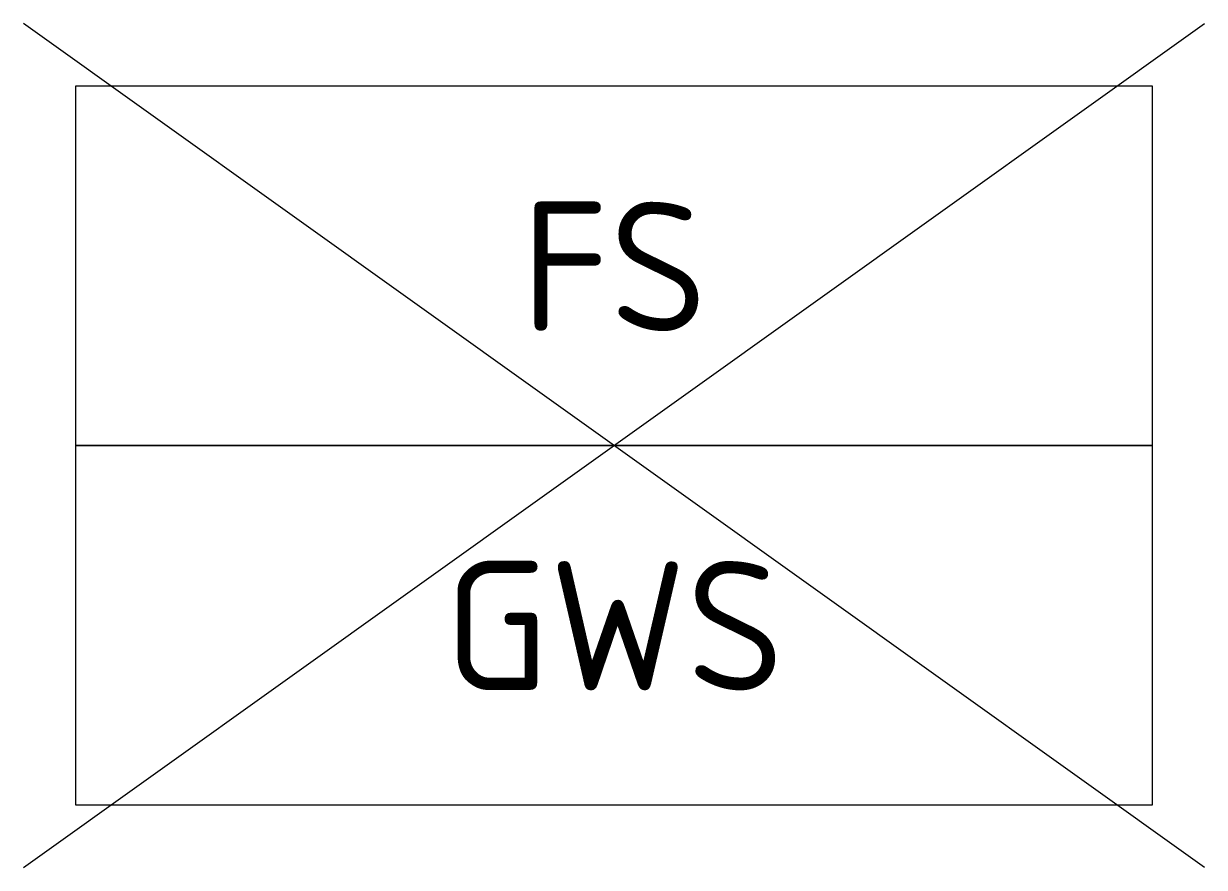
# Model space of a CAD drawing. Extents: x -8.2 to 8.2, y -5.9 to 5.9.
import ezdxf
from ezdxf.enums import TextEntityAlignment as Align

# ---------------------------------------------------------------- set-up
doc = ezdxf.new("R2010")
doc.units = 0
doc.styles.add('NLCS-ISO', font='NLCS-ISO.ttf')

msp = doc.modelspace()

# ---------------------------------------------------------------- linework, layer by layer
for p, q in [((8.221, -5.872), (-8.221, 5.872)), ((-8.221, -5.872), (8.221, 5.872))]:
    msp.add_line(p, q)
at = {"flags": 128}
for points in [[(-7.5, 0), (7.5, 0), (7.5, 5), (-7.5, 5)], [(-7.5, -5), (7.5, -5), (7.5, 0), (-7.5, 0)]]:
    msp.add_lwpolyline(points, close=True, dxfattribs=at)

# ---------------------------------------------------------------- texts
at = {"style": 'NLCS-ISO'}
for tag, text, p in [('FS', '1.0 - 1.5', (0.002, 2.495)), ('GWS', '-1.00', (0.002, -2.505))]:
    msp.add_attdef(tag, text=text, height=1.8, dxfattribs=at).set_placement(p, align=Align.MIDDLE)

doc.saveas('drawing.dxf')
